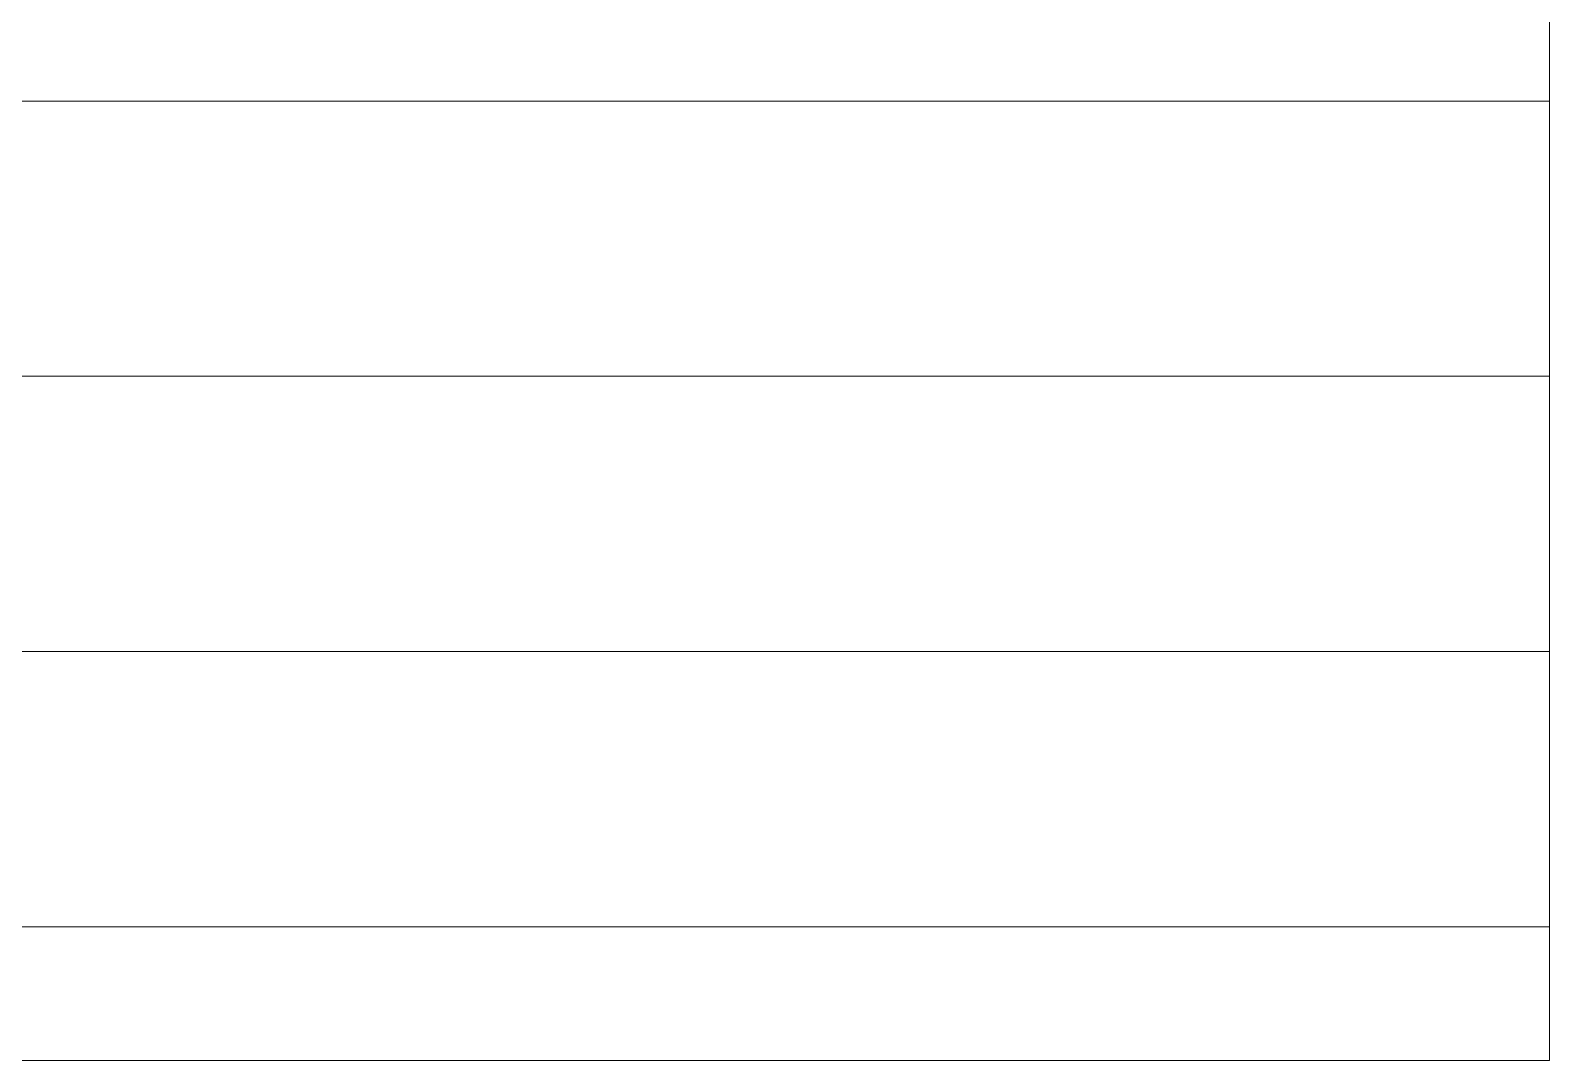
# Model space of a CAD drawing. Header units: inches. Extents: x 11017527 to 11245450, y -2821070 to -2693013.
# Drawn here: x 11145358 to 11180276, y -2792519 to -2768848 of the extents above; entities that cross this region are included whole.
import ezdxf

# ---------------------------------------------------------------- set-up
doc = ezdxf.new("R2010")
doc.units = ezdxf.units.IN
doc.header["$LTSCALE"] = 0.5
doc.header["$MEASUREMENT"] = 0
doc.layers.add('S-SHEET', color=251, linetype='Continuous', lineweight=0)

msp = doc.modelspace()

# ---------------------------------------------------------------- linework, layer by layer
at = {"layer": 'S-SHEET'}
for p, q in [((11122595.882, -2770471.59, 0.001), (11180275.872, -2770471.59, 0.001)), ((11122595.882, -2776795.35, 0.003), (11180275.872, -2776795.35, 0.003)), ((11122595.882, -2783119.11, 0.004), (11180275.872, -2783119.11, 0.004)), ((11122595.882, -2789442.87, 0.006), (11180275.872, -2789442.87, 0.006)), ((11122595.882, -2792519.024, -0.007), (11180275.872, -2792519.024, -0.007))]:
    msp.add_line(p, q, dxfattribs=at)
msp.add_lwpolyline([(11180275.872, -2792519.024), (11122595.882, -2792519.024), (11122595.882, -2745176.548), (11180275.872, -2745176.548)], close=True, dxfattribs=at)

doc.saveas('drawing.dxf')
